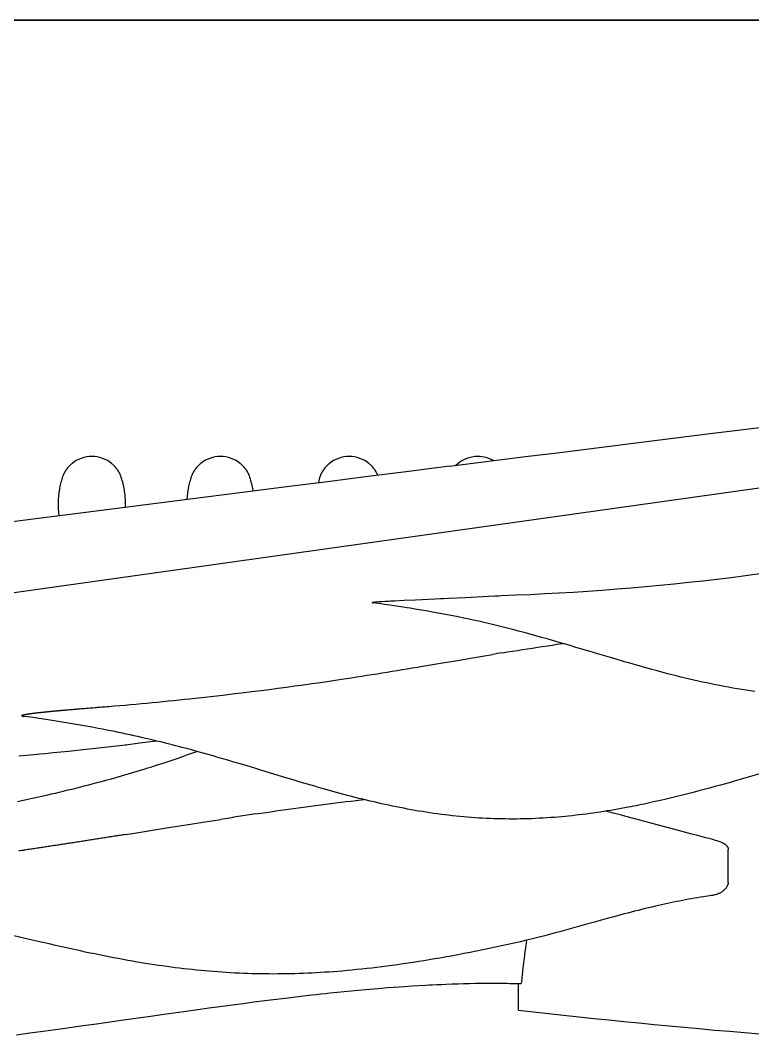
# Model space of a CAD drawing. Header units: millimetres. Extents: x -1718 to 143559, y -78490 to 15626.
# Drawn here: x 31702 to 35318, y 1728 to 6736 of the extents above; entities that cross this region are included whole.
import ezdxf

# ---------------------------------------------------------------- set-up
doc = ezdxf.new("R2010")
doc.units = ezdxf.units.MM
doc.header["$MEASUREMENT"] = 0
doc.layers.get('0').update_dxf_attribs({"linetype": 'CONTINUOUS'})

msp = doc.modelspace()

# ---------------------------------------------------------------- linework, layer by layer
at = {"color": 7, "ltscale": 0.03937}
for p, q in [((42797.4, 6736.5), (14934.1, 6736.5)), ((14934.1, 6736.5), (42798.3, 6736.5)), ((42797.4, 6736.5), (14934.1, 6736.5)), ((31516.3, 3889.7), (40251.1, 5117.1)), ((34352.9, 3655.7), (34377.6, 3659.2)), ((34082.2, 3613.6), (34106.8, 3617.7)), ((34106.8, 3617.7), (34131.5, 3621.7)), ((34131.5, 3621.7), (34156.1, 3625.7)), ((34156.1, 3625.7), (34180.6, 3629.6)), ((34180.6, 3629.6), (34205.3, 3633.5)), ((34205.3, 3633.5), (34229.9, 3637.4)), ((34229.9, 3637.4), (34254.6, 3641.2)), ((34254.6, 3641.2), (34279.2, 3644.9)), ((34279.2, 3644.9), (34303.8, 3648.6)), ((34303.8, 3648.6), (34328.3, 3652.2)), ((34328.3, 3652.2), (34352.9, 3655.7)), ((33687, 3547.1), (33786.1, 3563.8)), ((33934.2, 3588.9), (33983.6, 3597.2)), ((33983.6, 3597.2), (34032.8, 3605.5)), ((33413.2, 3502.5), (33438.2, 3506.4)), ((33438.2, 3506.4), (33463.2, 3510.4)), ((33463.2, 3510.4), (33488.2, 3514.4)), ((33488.2, 3514.4), (33513.1, 3518.4)), ((33513.1, 3518.4), (33538, 3522.5)), ((33538, 3522.5), (33562.9, 3526.5)), ((33562.9, 3526.5), (33587.8, 3530.6)), ((33587.8, 3530.6), (33612.6, 3534.7)), ((33612.6, 3534.7), (33637.4, 3538.8)), ((33637.4, 3538.8), (33662.2, 3542.9)), ((33662.2, 3542.9), (33687, 3547.1)), ((33287.6, 3483.1), (33312.8, 3486.9)), ((33312.8, 3486.9), (33337.9, 3490.8)), ((33337.9, 3490.8), (33363, 3494.6)), ((33363, 3494.6), (33388.1, 3498.5)), ((33388.1, 3498.5), (33413.2, 3502.5)), ((32192.8, 3353.7), (32219.6, 3356)), ((32219.6, 3356), (32246.4, 3358.4)), ((32246.4, 3358.4), (32273.1, 3360.8)), ((32273.1, 3360.8), (32299.8, 3363.2)), ((32299.8, 3363.2), (32326.5, 3365.7)), ((32326.5, 3365.7), (32353.1, 3368.2)), ((32353.1, 3368.2), (32379.8, 3370.7)), ((32379.8, 3370.7), (32406.4, 3373.3)), ((32406.4, 3373.3), (32433, 3376)), ((32433, 3376), (32459.5, 3378.6)), ((32459.5, 3378.6), (32486, 3381.4)), ((32486, 3381.4), (32512.4, 3384.1)), ((32512.4, 3384.1), (32538.8, 3386.9)), ((32538.8, 3386.9), (32565.2, 3389.7)), ((32139.2, 3349.2), (32166, 3351.4)), ((32166, 3351.4), (32192.8, 3353.7)), ((33112, 2853.8), (33136.8, 2857.2)), ((33136.8, 2857.2), (33161.5, 2860.5)), ((33161.5, 2860.5), (33186.2, 2863.8)), ((33186.2, 2863.8), (33211, 2867)), ((33211, 2867), (33235.7, 2870.1)), ((33235.7, 2870.1), (33260.5, 2873.2)), ((33260.5, 2873.2), (33285.2, 2876.2)), ((33285.2, 2876.2), (33310, 2879.1)), ((33310, 2879.1), (33334.8, 2882)), ((33334.8, 2882), (33359.6, 2884.8)), ((32864.9, 2818.1), (32889.6, 2821.8)), ((32889.6, 2821.8), (32914.3, 2825.5)), ((32914.3, 2825.5), (32939, 2829.2)), ((32939, 2829.2), (32963.7, 2832.8)), ((32963.7, 2832.8), (32988.4, 2836.4)), ((32988.4, 2836.4), (33013.1, 2840)), ((33013.1, 2840), (33037.8, 2843.5)), ((33037.8, 2843.5), (33062.6, 2847)), ((33062.6, 2847), (33087.3, 2850.4)), ((33087.3, 2850.4), (33112, 2853.8)), ((32221.3, 2716.5), (32246.1, 2720.4)), ((35196.8, 2479.9), (35196.8, 2643.2))]:
    msp.add_line(p, q, dxfattribs=at)
at = {"color": 7, "ltscale": 0.003276}
msp.add_line((34377.6, 3659.2), (34380.9, 3659.7), dxfattribs=at)
at = {"color": 7, "ltscale": 3.84473e-06}
for p, q in [((34221.2, 3633.2), (34221.2, 3633.2)), ((34221.2, 3633.2), (34221.2, 3633.2)), ((32822, 2835.1), (32822, 2835.1)), ((32822, 2835.1), (32822, 2835.1)), ((34290.7, 2216.6), (34290.7, 2216.6))]:
    msp.add_line(p, q, dxfattribs=at)
at = {"color": 7, "ltscale": 0.005349}
msp.add_line((31939.2, 3332.6), (31944.6, 3333.1), dxfattribs=at)
at = {"color": 7, "ltscale": 0.005449}
msp.add_line((31944.6, 3333.1), (31950.1, 3333.6), dxfattribs=at)
at = {"color": 7, "ltscale": 0.005657}
msp.add_line((31955.7, 3334), (31961.5, 3334.5), dxfattribs=at)
at = {"color": 7, "ltscale": 0.005761}
msp.add_line((31961.5, 3334.5), (31967.3, 3335), dxfattribs=at)
at = {"color": 7, "ltscale": 0.005869}
msp.add_line((31967.3, 3335), (31973.3, 3335.5), dxfattribs=at)
at = {"color": 7, "ltscale": 0.005981}
msp.add_line((31973.3, 3335.5), (31979.3, 3336), dxfattribs=at)
at = {"color": 7, "ltscale": 0.006216}
msp.add_line((31985.5, 3336.5), (31991.8, 3337), dxfattribs=at)
at = {"color": 7, "ltscale": 0.006347}
msp.add_line((31991.8, 3337), (31998.2, 3337.6), dxfattribs=at)
at = {"color": 7, "ltscale": 0.006478}
msp.add_line((31998.2, 3337.6), (32004.8, 3338.1), dxfattribs=at)
at = {"color": 7, "ltscale": 0.006752}
msp.add_line((32011.5, 3338.7), (32018.3, 3339.2), dxfattribs=at)
at = {"color": 7, "ltscale": 0.006891}
msp.add_line((32018.3, 3339.2), (32025.3, 3339.8), dxfattribs=at)
at = {"color": 7, "ltscale": 0.007034}
msp.add_line((32025.3, 3339.8), (32032.4, 3340.4), dxfattribs=at)
at = {"color": 7, "ltscale": 0.007327}
msp.add_line((32039.7, 3341), (32047.1, 3341.6), dxfattribs=at)
at = {"color": 7, "ltscale": 0.007474}
msp.add_line((32047.1, 3341.6), (32054.7, 3342.2), dxfattribs=at)
at = {"color": 7, "ltscale": 0.007782}
msp.add_line((32062.4, 3342.8), (32070.3, 3343.5), dxfattribs=at)
at = {"color": 7, "ltscale": 0.007937}
msp.add_line((32070.3, 3343.5), (32078.3, 3344.2), dxfattribs=at)
at = {"color": 7, "ltscale": 0.00828}
msp.add_line((32086.5, 3344.8), (32094.9, 3345.5), dxfattribs=at)
at = {"color": 7, "ltscale": 0.008453}
msp.add_line((32094.9, 3345.5), (32103.5, 3346.2), dxfattribs=at)
at = {"color": 7, "ltscale": 0.008813}
msp.add_line((32112.2, 3346.9), (32121.1, 3347.6), dxfattribs=at)
at = {"color": 7, "ltscale": 0.00899}
msp.add_line((32121.1, 3347.6), (32130.3, 3348.4), dxfattribs=at)
at = {"color": 7, "ltscale": 0.008867}
msp.add_line((32130.3, 3348.4), (32139.2, 3349.1), dxfattribs=at)
at = {"color": 7, "ltscale": 0.000192851}
msp.add_line((32139.2, 3349.1), (32139.4, 3349.1), dxfattribs=at)
at = {"color": 7, "ltscale": 0.000228624}
msp.add_line((31709.3, 3304.1), (31709.4, 3304.3), dxfattribs=at)
at = {"color": 7, "ltscale": 0.000212332}
msp.add_line((31709.3, 3303.8), (31709.3, 3304.1), dxfattribs=at)
at = {"color": 7, "ltscale": 0.000215648}
msp.add_line((31709.3, 3303.6), (31709.3, 3303.8), dxfattribs=at)
at = {"color": 7, "ltscale": 0.000232121}
msp.add_line((31709.4, 3303.4), (31709.3, 3303.6), dxfattribs=at)
at = {"color": 7, "ltscale": 0.000259199}
msp.add_line((31709.4, 3304.3), (31709.5, 3304.5), dxfattribs=at)
at = {"color": 7, "ltscale": 0.000291212}
msp.add_line((31709.5, 3304.5), (31709.7, 3304.7), dxfattribs=at)
at = {"color": 7, "ltscale": 0.000340709}
msp.add_line((31709.7, 3304.7), (31710, 3305), dxfattribs=at)
at = {"color": 7, "ltscale": 0.000387117}
msp.add_line((31710, 3305), (31710.3, 3305.2), dxfattribs=at)
at = {"color": 7, "ltscale": 0.000430645}
msp.add_line((31721.4, 3299.8), (31721.8, 3299.7), dxfattribs=at)
at = {"color": 7, "ltscale": 0.000501204}
msp.add_line((32222.4, 3160.1), (32221.9, 3159.9), dxfattribs=at)
at = {"color": 7, "ltscale": 0.000379715}
msp.add_line((35212.9, 2975.8), (35212.5, 2975.7), dxfattribs=at)
at = {"color": 7, "ltscale": 0.012258}
msp.add_line((33359.6, 2884.8), (33371.9, 2886.2), dxfattribs=at)
at = {"color": 7, "ltscale": 0.012261}
msp.add_line((33371.9, 2886.2), (33384.3, 2887.6), dxfattribs=at)
at = {"color": 7, "ltscale": 0.012262}
msp.add_line((33384.3, 2887.6), (33396.7, 2888.9), dxfattribs=at)
at = {"color": 7, "ltscale": 0.001805}
msp.add_line((33396.7, 2888.9), (33398.5, 2889.1), dxfattribs=at)
at = {"color": 7, "ltscale": 0.000105011}
msp.add_line((35162.3, 2660.2), (35162.2, 2660.3), dxfattribs=at)
msp.add_line((34161.5, 1849.8), (34161.5, 1980.9))
at = {"color": 7, "ltscale": 0.03937}
for points in [[(33821.2, 4534.8), (33949.5, 4551.1), (34079.1, 4567.4), (34209, 4583.8), (34339, 4600.1), (34469.5, 4616.4), (34599.9, 4632.7), (34859.6, 4665), (35120.7, 4697.4), (35380.9, 4729.5)], [(33821.2, 4534.8), (33620.4, 4509.4), (33419.9, 4484), (33219.3, 4458.5), (33018.6, 4432.9), (31999.6, 4302.9), (31792.4, 4276.6), (31583.7, 4250), (31374.4, 4223.5), (31163.9, 4196.8), (30953.3, 4170.3), (30742.5, 4143.8), (30531.8, 4117.4), (30321, 4091.1), (30111.9, 4065), (29700.6, 4013.9), (29499.2, 3988.8), (29300.8, 3964), (29203.3, 3951.8), (29105.8, 3939.5)], [(31955.3, 4546.6), (31951.7, 4543.5), (31948.2, 4540.2), (31944.8, 4536.9), (31941.5, 4533.4), (31938.3, 4529.9), (31935.3, 4526.2), (31932.4, 4522.5), (31929.6, 4518.6), (31926.9, 4514.7), (31924.4, 4510.7), (31922, 4506.6), (31919.7, 4502.5), (31917.6, 4498.3), (31915.6, 4494), (31913.8, 4489.6), (31912.3, 4486), (31911, 4482.4), (31909.4, 4477.4), (31907.2, 4470.5), (31905.1, 4463.5), (31903.1, 4456.4), (31901.3, 4449.4), (31899.5, 4442.3), (31898, 4435.1), (31896.5, 4428), (31895.1, 4420.8), (31893.9, 4413.2), (31892.7, 4405.6), (31891.8, 4397.9), (31890.9, 4390.3), (31890.2, 4382.6), (31889.6, 4374.9), (31889.2, 4367.3), (31888.9, 4359.6), (31888.8, 4351.9), (31888.8, 4344.1), (31888.9, 4336.4), (31889.2, 4328.7), (31889.6, 4321), (31890.2, 4313), (31891, 4304.9), (31891.9, 4296.9), (31892.8, 4289.3)], [(32221.5, 4331.3), (32221.7, 4338.6), (32221.8, 4346.6), (32221.8, 4354.7), (32221.6, 4362.7), (32221.2, 4370.7), (32220.7, 4378.7), (32220, 4386.7), (32219.2, 4394.7), (32218.3, 4402.6), (32217.1, 4410.5), (32215.9, 4418.2), (32214.5, 4425.9), (32213, 4433.5), (32211.3, 4441.1), (32209.5, 4448.7), (32207.6, 4456.2), (32205.5, 4463.7), (32203.2, 4471.1), (32200.9, 4478.5), (32199.8, 4481.8), (32198.3, 4485.9), (32196.9, 4489.5), (32195, 4493.9), (32193, 4498.2), (32190.9, 4502.4), (32188.7, 4506.6), (32186.3, 4510.6), (32183.7, 4514.6), (32181.1, 4518.6), (32178.3, 4522.4), (32175.3, 4526.1), (32172.3, 4529.8), (32169.1, 4533.4), (32165.9, 4536.8), (32162.5, 4540.2), (32159, 4543.4), (32155.4, 4546.6)], [(32590.4, 4546.6), (32586.8, 4543.5), (32583.3, 4540.2), (32579.9, 4536.9), (32576.7, 4533.4), (32573.5, 4529.9), (32570.5, 4526.2), (32567.6, 4522.5), (32564.8, 4518.6), (32562.1, 4514.7), (32559.6, 4510.7), (32557.2, 4506.6), (32554.9, 4502.5), (32552.8, 4498.3), (32550.8, 4494), (32548.9, 4489.6), (32547.5, 4486), (32546.2, 4482.4), (32544.6, 4477.4), (32542.3, 4470.5), (32540.3, 4463.5), (32538.3, 4456.4), (32536.4, 4449.4), (32534.7, 4442.3), (32533.1, 4435.1), (32531.7, 4428), (32530.3, 4420.8), (32529, 4413.2), (32527.9, 4405.6), (32526.9, 4397.9), (32526.1, 4390.3), (32525.4, 4382.6), (32524.8, 4374.9), (32524.5, 4369.9)], [(32852.1, 4411.7), (32851.1, 4418.2), (32849.7, 4425.9), (32848.2, 4433.5), (32846.5, 4441.1), (32844.7, 4448.7), (32842.7, 4456.2), (32840.6, 4463.7), (32838.4, 4471.1), (32836, 4478.5), (32834.9, 4481.8), (32833.5, 4485.9), (32832, 4489.5), (32830.2, 4493.9), (32828.2, 4498.2), (32826.1, 4502.4), (32823.8, 4506.6), (32821.4, 4510.6), (32818.9, 4514.6), (32816.2, 4518.6), (32813.4, 4522.4), (32810.5, 4526.1), (32807.5, 4529.8), (32804.3, 4533.4), (32801, 4536.8), (32797.7, 4540.2), (32794.2, 4543.4), (32790.6, 4546.6)], [(33225.6, 4546.6), (33222, 4543.5), (33218.5, 4540.2), (33215.1, 4536.9), (33211.8, 4533.4), (33208.7, 4529.9), (33205.6, 4526.2), (33202.7, 4522.5), (33199.9, 4518.6), (33197.3, 4514.7), (33194.7, 4510.7), (33192.3, 4506.6), (33190.1, 4502.5), (33187.9, 4498.3), (33186, 4494), (33184.1, 4489.6), (33182.7, 4486), (33181.4, 4482.4), (33179.7, 4477.4), (33177.5, 4470.5), (33175.4, 4463.5), (33173.5, 4456.4), (33172.4, 4452.5)], [(33467, 4490), (33465.4, 4493.9), (33463.4, 4498.2), (33461.3, 4502.4), (33459, 4506.6), (33456.6, 4510.6), (33454.1, 4514.6), (33451.4, 4518.6), (33448.6, 4522.4), (33445.7, 4526.1), (33442.7, 4529.8), (33439.5, 4533.4), (33436.2, 4536.8), (33432.8, 4540.2), (33429.3, 4543.4), (33425.7, 4546.6)], [(33439.5, 3861.7), (33439.3, 3861.9), (33439.2, 3862), (33439.2, 3862.1), (33439.3, 3862.2), (33439.4, 3862.3), (33439.5, 3862.5), (33439.9, 3862.6), (33440.4, 3862.8), (33441.1, 3863), (33442, 3863.2), (33443.1, 3863.4), (33445.9, 3863.9)], [(33439.4, 3861.7), (33439.6, 3861.5), (33440, 3861.3), (33440.6, 3861), (33441.4, 3860.8), (33442.4, 3860.6), (33443.6, 3860.4), (33444.9, 3860.2)], [(35328.3, 3422.5), (35306.6, 3425.6), (35284.9, 3428.9), (35263.2, 3432.3), (35241.6, 3435.9), (35219.9, 3439.6), (35198.3, 3443.5), (35176.8, 3447.5), (35155.2, 3451.6), (35133.7, 3455.9), (35112.2, 3460.3), (35090.7, 3464.8), (35069.2, 3469.5), (35047.8, 3474.3), (35026.3, 3479.1), (35004.9, 3484.1), (34983.5, 3489.2), (34964.5, 3493.9), (34945.5, 3498.6), (34926.6, 3503.3), (34912.4, 3507), (34898.1, 3510.6), (34869.7, 3518.1), (34841.3, 3525.7), (34813, 3533.4), (34784.6, 3541.3), (34756.3, 3549.3), (34728, 3557.3), (34706.7, 3563.4), (34685.5, 3569.6), (34643.1, 3582), (34614.8, 3590.3), (34558.3, 3607.1), (34515.9, 3619.7), (34473.5, 3632.4), (34445.2, 3640.7), (34416.9, 3649.1), (34388.6, 3657.4), (34367.4, 3663.6), (34346.1, 3669.8), (34324.9, 3675.9), (34303.6, 3682), (34275.2, 3690), (34246.9, 3698), (34218.4, 3705.8), (34190, 3713.5), (34161.5, 3721.1), (34133, 3728.5), (34106.3, 3735.4), (34079.5, 3742.1), (34052.7, 3748.7), (34025.9, 3755.2), (33999, 3761.5), (33972.1, 3767.7), (33945.2, 3773.7), (33918.2, 3779.6), (33891.2, 3785.3), (33864.2, 3790.9), (33837.1, 3796.3), (33810, 3801.6), (33782.9, 3806.7), (33755.8, 3811.7), (33728.6, 3816.5), (33705.9, 3820.4), (33683.1, 3824.3), (33660.4, 3828), (33643.6, 3830.7), (33626.8, 3833.4), (33609.5, 3836.1), (33592.1, 3838.8), (33559.6, 3843.7), (33527.1, 3848.5), (33499.7, 3852.4), (33481.4, 3855), (33444.9, 3860.2)], [(33445.9, 3863.9), (33448.2, 3864.2), (33454.5, 3864.9), (33462.2, 3865.6), (33470.5, 3866.2), (33478.8, 3866.8), (33487.4, 3867.3), (33503, 3868.2), (33518.6, 3869.1), (33521.7, 3869.2)], [(33521.7, 3869.2), (33529.7, 3869.7), (33548.9, 3870.6), (33597, 3872.9), (33653.5, 3875.5), (33749.8, 3880.1), (33776.8, 3881.4), (33790.1, 3882)], [(33790.1, 3882), (33818.2, 3883.4), (33899.4, 3887.4), (34013.5, 3893.2), (34046.4, 3894.9), (34062.7, 3895.7), (34077.9, 3896.5)], [(33786.1, 3563.8), (33860.2, 3576.3), (33934.2, 3588.9)], [(32565.2, 3389.7), (32613.3, 3394.9), (32657.5, 3399.9), (32701.8, 3404.9), (32748.9, 3410.5), (32796.1, 3416.1), (32843.4, 3421.9), (32890.5, 3427.9), (32932.3, 3433.2), (32974, 3438.7), (33015.8, 3444.3), (33057.5, 3450), (33099.6, 3455.8), (33141.7, 3461.7), (33183.7, 3467.8), (33215.7, 3472.4), (33247.7, 3477.2), (33287.6, 3483.1)], [(31873, 3326.7), (31875.1, 3326.9), (31877.2, 3327.1)], [(31913.6, 3330.4), (31916, 3330.6), (31918.5, 3330.8)], [(31950.1, 3333.6), (31952.9, 3333.8), (31955.7, 3334)], [(31979.3, 3336), (31982.4, 3336.3), (31985.5, 3336.5)], [(32004.8, 3338.1), (32008.1, 3338.4), (32011.5, 3338.7)], [(32032.4, 3340.4), (32036, 3340.7), (32039.7, 3341)], [(32054.7, 3342.2), (32058.5, 3342.5), (32062.4, 3342.8)], [(32078.3, 3344.2), (32082.4, 3344.5), (32086.5, 3344.8)], [(32103.5, 3346.2), (32107.8, 3346.6), (32112.2, 3346.9)], [(35212.5, 2975.7), (35176.4, 2965.7), (35158.3, 2960.7), (35131.4, 2953.3), (35104.5, 2946), (35077.7, 2938.8), (35050.8, 2931.7), (35024.1, 2924.8), (34997.2, 2917.9), (34970.4, 2911.1), (34943.6, 2904.4), (34916.7, 2897.9), (34889.7, 2891.5), (34862.7, 2885.2), (34835.7, 2879.1), (34821.9, 2876), (34808.2, 2873), (34794.8, 2870.1), (34781.4, 2867.2), (34767.9, 2864.4), (34754.4, 2861.6), (34741.5, 2859), (34728.6, 2856.4), (34715.9, 2853.9), (34703.1, 2851.4), (34686, 2848.1), (34668.8, 2844.9), (34651.6, 2841.8), (34634.4, 2838.8), (34617.1, 2835.9), (34599.9, 2833), (34582.6, 2830.2), (34565.3, 2827.5), (34548, 2824.9), (34530.6, 2822.4), (34513.3, 2820), (34495.9, 2817.7), (34478.5, 2815.4), (34461.1, 2813.3), (34443.7, 2811.3), (34426.2, 2809.3), (34408.8, 2807.5), (34391.3, 2805.8), (34373.8, 2804.2), (34356.4, 2802.6), (34338.9, 2801.2), (34320.2, 2799.9), (34301.6, 2798.6), (34282.9, 2797.5), (34264.2, 2796.5), (34245.6, 2795.6), (34226.9, 2794.8), (34208.2, 2794.2), (34189.5, 2793.7), (34170.8, 2793.4), (34152.1, 2793.1), (34133.5, 2793), (34114.8, 2793.1), (34096.1, 2793.2), (34077.4, 2793.5), (34058.7, 2794), (34040.1, 2794.5), (34021.4, 2795.2), (34002.7, 2796.1), (33984.1, 2797), (33965.4, 2798.1), (33946.8, 2799.3), (33928.2, 2800.7), (33909.5, 2802.2), (33890.9, 2803.8), (33872.3, 2805.5), (33853.7, 2807.4), (33835.1, 2809.4), (33816.6, 2811.5), (33798, 2813.7), (33779.5, 2816.1), (33760.9, 2818.5), (33742.4, 2821.1), (33723.9, 2823.8), (33705.4, 2826.7), (33686.9, 2829.6), (33668.5, 2832.6), (33650, 2835.8), (33631.6, 2839.1), (33613.2, 2842.4), (33594.8, 2845.9), (33576.4, 2849.5), (33558, 2853.2), (33539.7, 2856.9), (33521.3, 2860.8), (33503, 2864.8), (33484.7, 2868.8), (33466.4, 2873), (33448.2, 2877.2), (33429.5, 2881.6), (33410.9, 2886), (33392.4, 2890.6), (33373.8, 2895.2), (33355.3, 2899.9), (33336.7, 2904.7), (33318.2, 2909.6), (33299.7, 2914.5), (33281.7, 2919.3), (33263.7, 2924.2), (33245.7, 2929.2), (33227.8, 2934.2), (33209.8, 2939.2), (33191.9, 2944.3), (33173.9, 2949.5), (33156, 2954.7), (33120.2, 2965.1), (33084.4, 2975.7), (33048.6, 2986.4), (33012.9, 2997.2), (32953.5, 3015.2), (32894.1, 3033.2), (32854.6, 3045.2), (32805.2, 3060.1), (32775.6, 3068.9), (32751.2, 3076.2), (32726.7, 3083.4), (32702.3, 3090.5), (32677.9, 3097.6), (32653.5, 3104.6), (32629.1, 3111.5), (32604.7, 3118.4), (32580.3, 3125.1), (32548.2, 3133.9), (32516.1, 3142.5), (32500, 3146.8), (32483.8, 3151), (32467.8, 3155.1), (32451.8, 3159.2), (32433, 3164), (32414.1, 3168.7), (32395.3, 3173.4), (32376.4, 3178), (32357.5, 3182.5), (32338.7, 3187), (32319.8, 3191.4), (32300.9, 3195.7), (32282, 3200), (32263.2, 3204.3), (32244.3, 3208.4), (32225.4, 3212.5), (32206.5, 3216.6), (32187.7, 3220.5), (32168.8, 3224.4), (32149.9, 3228.3), (32128.9, 3232.5), (32107.8, 3236.6), (32086.7, 3240.7), (32057.1, 3246.2), (32027.4, 3251.7), (31997.8, 3256.9), (31968.1, 3262.1), (31938.4, 3267), (31908.7, 3271.9), (31878.9, 3276.6), (31849.1, 3281.2), (31817.4, 3286), (31785.7, 3290.6), (31753.8, 3295.2), (31721.8, 3299.7)], [(31694.9, 3105.4), (31732.3, 3108.6), (31769.8, 3111.9), (31798.1, 3114.5), (31826.4, 3117.2), (31864.5, 3120.8), (31902.7, 3124.6), (31940.8, 3128.5), (31969.7, 3131.5), (31998.6, 3134.5), (32043.4, 3139.4), (32088.3, 3144.4), (32133, 3149.5), (32177.8, 3154.7), (32222.4, 3160.1)], [(32221.9, 3160), (32257, 3164.3), (32292, 3168.6), (32332.6, 3173.7), (32373.1, 3178.8)], [(35880.2, 3157.7), (35859.5, 3153), (35838.8, 3148.2), (35818, 3143.3), (35797.1, 3138.3), (35776.3, 3133.2), (35755.4, 3128), (35734.5, 3122.7), (35713.6, 3117.3), (35692.7, 3111.8), (35671.8, 3106.3), (35650.9, 3100.7), (35630, 3095), (35609.1, 3089.3), (35588.2, 3083.5), (35567.2, 3077.6), (35546.3, 3071.7), (35504.5, 3059.8), (35462.7, 3047.8), (35400, 3029.6), (35340.6, 3012.4), (35282.9, 2995.8), (35225.7, 2979.5), (35212.9, 2975.8)], [(31688, 2878.8), (31725.3, 2887), (31762.7, 2895.3), (31800.3, 2903.8), (31837.9, 2912.5), (31856.9, 2917), (31876, 2921.5), (31894.7, 2925.9), (31913.5, 2930.4), (31938.7, 2936.6), (31964.1, 2942.8), (31989.4, 2949.2), (32006.5, 2953.5), (32023.5, 2957.9), (32040.3, 2962.2), (32057.2, 2966.6), (32079.8, 2972.6), (32102.5, 2978.7), (32125.2, 2984.8), (32152.5, 2992.3), (32179.8, 3000), (32207.2, 3007.8), (32234.6, 3015.8), (32262.1, 3023.9), (32290.2, 3032.3), (32318.3, 3041), (32332.4, 3045.4), (32346.5, 3049.8), (32365.3, 3055.8), (32384.2, 3061.8), (32403, 3068), (32427.2, 3076), (32451.5, 3084.1), (32475.8, 3092.4), (32500.1, 3100.9), (32524.4, 3109.5), (32548.7, 3118.2), (32573.1, 3127.1)], [(35114.9, 2693.1), (35079.8, 2702.2), (35044.9, 2711.4), (35010, 2720.6), (34940.4, 2739.1), (34870.9, 2757.7), (34766.9, 2785.6), (34697.6, 2804.2), (34662.9, 2813.5), (34628.1, 2822.7), (34593.3, 2831.9)], [(32246.1, 2720.4), (32424.4, 2748.9), (32543.1, 2767.9), (32602.8, 2777.4), (32692, 2791.4)], [(35164.4, 2677), (35160.7, 2678.5), (35156.2, 2680.2), (35149.7, 2682.5), (35141.9, 2685.1), (35133.8, 2687.7), (35126.4, 2689.9), (35120.6, 2691.5), (35114.9, 2693.1)], [(35164.4, 2677), (35167.9, 2675.6), (35171.3, 2674), (35173, 2673.1), (35174.6, 2672.3), (35176.8, 2671.1), (35178.9, 2669.8), (35180.9, 2668.5), (35183.1, 2666.9), (35185.2, 2665.2), (35187.2, 2663.5), (35188.1, 2662.5), (35189, 2661.6), (35189.9, 2660.7), (35190.7, 2659.7), (35192, 2657.9), (35193.3, 2656.1), (35193.8, 2655.1), (35194.3, 2654.2), (35194.8, 2653.2), (35195.2, 2652.3), (35195.9, 2650.4), (35196.4, 2648.6), (35196.6, 2647.7), (35196.7, 2646.9), (35196.9, 2645.5), (35196.9, 2644.3), (35196.8, 2643.2)], [(35196.8, 2479.9), (35196.2, 2476.2), (35195.9, 2474.4), (35195.6, 2473.1), (35195.3, 2471.9), (35195, 2470.6), (35194.6, 2469.4), (35194.1, 2467.7), (35193.4, 2466), (35192.6, 2464.2), (35192, 2462.9), (35191.3, 2461.6), (35190.6, 2460.3), (35189.8, 2458.9), (35188.1, 2456.2), (35186.4, 2453.8), (35184.6, 2451.4), (35182.6, 2449), (35180.5, 2446.6), (35178.3, 2444.4), (35175.8, 2441.9), (35173.1, 2439.5), (35170.4, 2437.2), (35167.5, 2435.1), (35164.5, 2433), (35161.6, 2431.1), (35158.5, 2429.3), (35155.4, 2427.6), (35152.2, 2426.1), (35148.9, 2424.6), (35145.6, 2423.3)], [(35114.8, 2415.2), (35094.5, 2412.3), (35074.3, 2409.3), (35059.4, 2407), (35044.6, 2404.5), (35029.7, 2402), (35014.9, 2399.4), (35000, 2396.8), (34985.2, 2394), (34970.4, 2391.2), (34955.5, 2388.3), (34940.7, 2385.3), (34925.9, 2382.3), (34911.1, 2379.2), (34896.4, 2376), (34881.6, 2372.8), (34866.9, 2369.5), (34852.1, 2366.1), (34837.4, 2362.7), (34820.3, 2358.7), (34803.1, 2354.6), (34786, 2350.5), (34769, 2346.3), (34751.9, 2342), (34734.8, 2337.7), (34717.8, 2333.3), (34700.7, 2328.9), (34683.7, 2324.4), (34666.7, 2319.9), (34632.7, 2310.8), (34598.6, 2301.6), (34564.6, 2292.3), (34530.6, 2282.8), (34496.6, 2273.4), (34428.3, 2254.3), (34394.1, 2244.7), (34359.7, 2235.2), (34342.5, 2230.5), (34325.3, 2225.8), (34308, 2221.2), (34290.7, 2216.6)], [(35145.6, 2423.3), (35143.2, 2422.4), (35140.5, 2421.5), (35138.1, 2420.7), (35134.1, 2419.6), (35130.2, 2418.5), (35124.8, 2417.3), (35120.3, 2416.3), (35117.1, 2415.6), (35115, 2415.3), (35114.8, 2415.2)], [(34290.7, 2216.6), (34270.7, 2211.5), (34250.7, 2206.5), (34230.6, 2201.6), (34215.5, 2198), (34200.4, 2194.4), (34170.1, 2187.3), (34139.6, 2180.2), (34109.1, 2173.4), (34078.3, 2166.6), (34047.6, 2160), (34016.7, 2153.4), (33985.8, 2147), (33954.7, 2140.7), (33923.6, 2134.6), (33892.4, 2128.5), (33861.2, 2122.6), (33829.8, 2116.8), (33798.4, 2111.1), (33772.5, 2106.5), (33746.6, 2102), (33720.7, 2097.7), (33694.7, 2093.4), (33668.7, 2089.2), (33642.7, 2085.2), (33616.7, 2081.2), (33590.6, 2077.4), (33564.5, 2073.6), (33538.4, 2070), (33512.3, 2066.6), (33486.1, 2063.2), (33461.8, 2060.2), (33437.4, 2057.3), (33413, 2054.6), (33388.6, 2051.9), (33364.2, 2049.4), (33339.8, 2047), (33315.4, 2044.8), (33291, 2042.6), (33269.8, 2040.9), (33248.5, 2039.3), (33227.3, 2037.7), (33206.1, 2036.3), (33184.8, 2035), (33163.6, 2033.8), (33142.4, 2032.7), (33121.1, 2031.7), (33099.9, 2030.8), (33078.7, 2030.1), (33057.5, 2029.4), (33036.3, 2028.9), (33015.1, 2028.5), (32993.9, 2028.2), (32972.7, 2028), (32951.6, 2027.9), (32930.4, 2028), (32909.2, 2028.2), (32888.1, 2028.5), (32866.9, 2028.9), (32845.8, 2029.4), (32824.7, 2030.1), (32803.6, 2030.8), (32782.5, 2031.7), (32761.4, 2032.8), (32740.3, 2033.9), (32719.2, 2035.1), (32698.2, 2036.5), (32677.1, 2038), (32656.1, 2039.6), (32635.1, 2041.3), (32614.1, 2043.2), (32593.1, 2045.1), (32572.1, 2047.2), (32551.1, 2049.4), (32530.1, 2051.6), (32509.2, 2054), (32488.2, 2056.5), (32467.3, 2059.2), (32446.4, 2061.9), (32425.5, 2064.7), (32404.6, 2067.6), (32383.7, 2070.6), (32362.8, 2073.7), (32342, 2077), (32321.1, 2080.3), (32300.3, 2083.7), (32279.5, 2087.1), (32256.1, 2091.2), (32232.8, 2095.3), (32209.4, 2099.5), (32186.1, 2103.8), (32162.8, 2108.2), (32139.5, 2112.7), (32116.3, 2117.3), (32093, 2122), (32069.7, 2126.8), (32046.5, 2131.6), (32023.3, 2136.5), (32000.1, 2141.5), (31976.9, 2146.5), (31953.7, 2151.6), (31930.5, 2156.7), (31907.3, 2161.9), (31876.1, 2169), (31844.9, 2176.1), (31813.7, 2183.3), (31782.5, 2190.6), (31726.6, 2203.7), (31670.7, 2216.8)], [(34200.9, 2194.5), (34197.3, 2169), (34195.6, 2156.2), (34192.9, 2136.7), (34190.9, 2121.9), (34189, 2106.9), (34187.4, 2094.4), (34185.8, 2081.6), (34184.5, 2070.7), (34183.2, 2059.6), (34181.2, 2041.2), (34179.2, 2022), (34178.2, 2011.7), (34177.2, 2001), (34176.3, 1990.9), (34175.4, 1980.6)], [(32908.7, 1896.7), (32937.5, 1900.3), (32966.3, 1903.9), (32995.1, 1907.4), (33023.9, 1910.9), (33062.4, 1915.5), (33100.8, 1919.9), (33139.2, 1924.3), (33162.3, 1926.9), (33185.3, 1929.4), (33208.4, 1931.9), (33231.5, 1934.4), (33266.1, 1938), (33300.7, 1941.5), (33335.4, 1944.9), (33370, 1948.2), (33408.5, 1951.7), (33447, 1955.1), (33466.3, 1956.7), (33485.5, 1958.3), (33514.4, 1960.6), (33543.3, 1962.8), (33572.2, 1964.9), (33601.1, 1966.9), (33634.8, 1969.1), (33668.6, 1971.2), (33702.3, 1973.1), (33719.2, 1974), (33736.1, 1974.8), (33758.6, 1975.9), (33781.1, 1976.9), (33803.6, 1977.9), (33832.5, 1978.9), (33861.5, 1979.9), (33890.4, 1980.7), (33919.4, 1981.3), (33948.4, 1981.9), (33977.3, 1982.2), (34006.3, 1982.5), (34034.5, 1982.5), (34062.7, 1982.5), (34090.8, 1982.2), (34104.9, 1982), (34119, 1981.8), (34137.8, 1981.5), (34156.6, 1981.1), (34175.4, 1980.6)], [(31684, 1728.2), (31749.4, 1737), (31814.8, 1745.9), (31863.8, 1752.7), (31912.8, 1759.4), (32012.4, 1773.3), (32078.8, 1782.7), (32211.6, 1801.4), (32344.4, 1820.2), (32410.8, 1829.5), (32460.6, 1836.5), (32510.3, 1843.4), (32590, 1854.4), (32632.2, 1860.2), (32674.4, 1865.9), (32711.8, 1871), (32749.3, 1876), (32802.4, 1883), (32855.6, 1889.9), (32908.7, 1896.7)], [(34161.5, 1849.8), (34235.8, 1841.3), (34310.1, 1832.9), (34384.4, 1824.8), (34458.7, 1816.8), (34533, 1808.9), (34607.4, 1801.2), (34681.8, 1793.6), (34756.2, 1786.2), (34830.6, 1779), (34905, 1771.9), (34979.5, 1764.9), (35053.9, 1758.1), (35128.4, 1751.4), (35202.9, 1744.9), (35277.4, 1738.6), (35351.8, 1732.4)]]:
    msp.add_lwpolyline(points, dxfattribs=at)
msp.add_arc((33630, 16765.6), 12876.9, 271.99343, 282.1197)
for centre, radius, start, end in [((42667, -48326.1), 52644.4, 99.38526, 99.43967), ((31697.6, 3331.3), 29, 296.9647, 297.9496), ((31696.9, 3337.2), 34.6, 294.318, 295.2336), ((31696.2, 3343.8), 40.9, 292.1589, 293.0094), ((31695.5, 3351.1), 48, 290.3792, 291.1704), ((31694.8, 3359.1), 55.7, 288.892, 289.63), ((31694.1, 3367.7), 64.2, 287.6326, 288.3227), ((31693.4, 3377), 73.3, 286.5535, 287.2007), ((31692.7, 3387), 83, 285.6192, 286.2278), ((31692, 3397.7), 93.5, 284.803, 285.3767), ((31691.4, 3408.9), 104.5, 284.084, 284.6262), ((31690.7, 3420.9), 116.3, 283.4461, 283.9596), ((31690.1, 3433.5), 128.7, 282.8765, 283.3639), ((31689.5, 3446.7), 141.7, 282.3649, 282.8284), ((31688.9, 3460.6), 155.4, 281.903, 282.3445), ((31688.3, 3475.1), 169.8, 281.4838, 281.9053), ((31687.8, 3490.3), 184.7, 281.102, 281.5049), ((31687.2, 3506.1), 200.3, 280.7527, 281.1385), ((31686.7, 3522.4), 216.5, 280.4339, 280.8039), ((31701.7, 3450.1), 142.6, 280.341, 280.9311), ((31685.8, 3556.6), 250.3, 279.8913, 280.2343), ((31685.3, 3574.7), 268.1, 279.6429, 279.9737), ((31684.9, 3593.3), 286.6, 279.4114, 279.7308), ((31684.5, 3612.5), 305.6, 279.1953, 279.504), ((31684.1, 3632.3), 325.1, 278.993, 279.2916), ((31683.8, 3652.6), 345.3, 278.8032, 279.0924), ((31683.5, 3673.4), 365.9, 278.6248, 278.9052), ((31683.2, 3694.7), 387, 278.4569, 278.729), ((31683, 3716.5), 408.6, 278.2986, 278.5629), ((31682.8, 3738.8), 430.6, 278.1492, 278.4061), ((31682.6, 3761.4), 453, 278.008, 278.258), ((31682.5, 3784.4), 475.8, 277.8744, 278.1179), ((31682.4, 3807.8), 499, 277.7479, 277.9853), ((31682.4, 3831.4), 522.4, 277.6281, 277.8598), ((31682.4, 3855.3), 546.1, 277.5146, 277.7408), ((31682.5, 3879.4), 570, 277.407, 277.6281), ((31682.6, 3903.8), 594.2, 277.305, 277.5213), ((31682.8, 3928.4), 618.5, 277.2084, 277.4202), ((31683, 3952.9), 642.8, 277.1167, 277.3243), ((31683.3, 3977.5), 667.2, 277.03, 277.2336), ((31683.6, 4002.3), 691.7, 276.9479, 277.1477), ((31684, 4027.1), 716.3, 276.8701, 277.0664), ((31684.5, 4052.2), 741.2, 276.7921, 276.9854), ((31685, 4077.5), 766.2, 276.715, 276.9056), ((31685.6, 4103), 791.5, 276.6405, 276.8287), ((31686.3, 4128.7), 817, 276.5687, 276.7544), ((31687, 4154.3), 842.3, 276.4993, 276.6827), ((31687.8, 4180), 867.7, 276.4322, 276.6135), ((31688.7, 4205.9), 893.3, 276.3675, 276.5466), ((31689.6, 4231.7), 918.9, 276.3049, 276.4821), ((31690.6, 4257.6), 944.5, 276.2445, 276.4199), ((31691.7, 4283.6), 970.3, 276.1861, 276.3597), ((31692.8, 4309.7), 996, 276.1298, 276.3017), ((31694, 4335.8), 1021.9, 276.0754, 276.2457), ((31695.2, 4362.1), 1047.9, 276.0229, 276.1916), ((31696.5, 4388.4), 1073.9, 275.9722, 276.1394), ((31738.4, 4047.1), 730.1, 275.729, 275.9825), ((31699.2, 4441.3), 1126.3, 275.8781, 276.0424), ((31700.6, 4468.2), 1152.9, 275.8326, 275.9955), ((31702, 4495.4), 1179.7, 275.7885, 275.9501), ((31703.5, 4523.1), 1207.2, 275.7448, 275.9056), ((31705, 4551.3), 1235, 275.7018, 275.8618), ((31706.5, 4579.9), 1263.4, 275.6597, 275.8188), ((31708.1, 4609), 1292.1, 275.6184, 275.7767), ((31709.7, 4638.4), 1321.3, 275.5781, 275.7356), ((31711.4, 4668.4), 1350.9, 275.5387, 275.6954), ((31713.1, 4698.7), 1381, 275.5004, 275.6563), ((31714.8, 4729.4), 1411.4, 275.4631, 275.6182), ((31716.6, 4760.4), 1442, 275.4268, 275.5812), ((31718.4, 4791.8), 1473.1, 275.3916, 275.5453), ((31720.3, 4823.6), 1504.6, 275.3575, 275.5105), ((31722.3, 4855.4), 1536, 275.3244, 275.4768), ((31724.3, 4887.2), 1567.5, 275.2924, 275.4441), ((31728.8, 4949.6), 1629.3, 275.2285, 275.3793), ((31731.1, 4980), 1659.3, 275.1996, 275.3501), ((31733.7, 5009.1), 1688.1, 275.1717, 275.322), ((31736.4, 5036.6), 1715.2, 275.1446, 275.2951), ((31739.5, 5062.2), 1740.4, 275.118, 275.2692), ((31742.9, 5085), 1762.9, 275.0919, 275.2439), ((31746.6, 5104.4), 1781.8, 275.0662, 275.2195), ((31750.9, 5119.5), 1796.5, 275.0411, 275.196), ((31761.3, 5131.1), 1807.1, 274.9916, 275.1515), ((31767.3, 5128.1), 1803.6, 274.9684, 275.1317), ((31774.1, 5117.8), 1792.8, 274.9458, 275.1132), ((31781.6, 5099.6), 1774, 274.9237, 275.096), ((31716.5, 3308.9), 8.93, 217.7158, 219.445), ((31716.8, 3311), 10.6, 226.9674, 228.6489), ((31717.6, 3313.7), 13.3, 233.9724, 235.5223), ((31718.7, 3317.3), 16.8, 239.3093, 240.7089), ((31698.7, 3325.4), 23.3, 299.9713, 301.1017), ((31719.9, 3321.4), 21, 243.3401, 244.605), ((31719.9, 3317.9), 18, 239.9872, 241.3513), ((31721, 3322), 22.1, 243.9268, 245.1782), ((31722.2, 3326.7), 26.8, 247.0798, 248.2228), ((31720.9, 3324.4), 24.3, 248.9757, 250.2854), ((31724.7, 3337.9), 38.2, 251.7389, 252.7018), ((31726.1, 3344.4), 44.9, 253.5121, 254.4019), ((31727.5, 3351.6), 52.1, 255.0158, 255.8416), ((31728.9, 3359.3), 60, 256.3053, 257.0747), ((31730.4, 3367.6), 68.5, 257.4219, 258.1415), ((31732, 3376.6), 77.5, 258.3973, 259.0726), ((31733.5, 3386.1), 87.2, 259.2559, 259.8916), ((31735.1, 3396.2), 97.4, 260.017, 260.6172), ((31736.7, 3406.9), 108.2, 260.6958, 261.264), ((31738.4, 3418.1), 119.6, 261.3048, 261.8439), ((39136.2, -38339.4), 41632.5, 98.78417, 98.90459), ((37808.7, -29816), 33006.5, 98.61439, 98.76623), ((42562, -63282), 66803.6, 98.969523, 98.991134), ((42835.2, -64706.6), 68253.4, 98.988504, 99.009637), ((43130.8, -66279.6), 69853.2, 99.005771, 99.026412), ((43451.7, -68019), 71621.4, 99.021323, 99.041445), ((40613.5, -55184.4), 58503, 98.618608, 98.643525), ((40697.9, -55316.4), 58646.2, 98.65597, 98.680784), ((40795.6, -55544.2), 58886.2, 98.691924, 98.716615), ((40905.5, -55859.2), 59214.1, 98.726443, 98.750977), ((41028.8, -56268.7), 59637.7, 98.759481, 98.783838), ((41165.9, -56774.6), 60158.5, 98.791002, 98.815147), ((41316.6, -57375.6), 60775.5, 98.820966, 98.844879), ((41482.5, -58079.7), 61496.8, 98.849414, 98.873047), ((41664.6, -58891.9), 62327.4, 98.87668, 98.899971), ((41862, -59807.6), 63262.6, 98.90241, 98.925311), ((42076.3, -60838.5), 64314.3, 98.926466, 98.948964), ((42309.4, -61994.8), 65492.7, 98.948841, 98.97091), ((40381.6, -55922.7), 59198.8, 98.412951, 98.437649), ((40402.9, -55583.4), 58866.3, 98.456924, 98.481738), ((40436.6, -55341.2), 58631.7, 98.499367, 98.524283), ((40483, -55197.2), 58496.1, 98.540198, 98.565176), ((40541.6, -55143.5), 58451.7, 98.579902, 98.60488)]:
    msp.add_arc(centre, radius, start, end, dxfattribs=at)
for centre, major_axis, ratio, start_param, end_param in [((32055.6, 4436.8), (152, -3.6), 0.960233, 1.595418, 2.307606), ((32055, 4436.8), (152, 3.6), 0.960269, 0.833485, 1.54602), ((32690.8, 4436.8), (152, -3.6), 0.960233, 1.595418, 2.307606), ((32690.2, 4436.8), (152, 3.6), 0.960269, 0.833485, 1.54602), ((33325.9, 4436.8), (152, -3.6), 0.960233, 1.595418, 2.307606), ((33325.4, 4436.8), (152, 3.6), 0.960269, 0.833485, 1.54602), ((33961.1, 4436.8), (-152, 3.6), 0.960233, -1.546174, -0.747964), ((33960.5, 4436.8), (152, 3.6), 0.960269, 1.009755, 1.54602)]:
    msp.add_ellipse(centre, major_axis=major_axis, ratio=ratio, start_param=start_param, end_param=end_param, dxfattribs=at)

doc.saveas('drawing.dxf')
